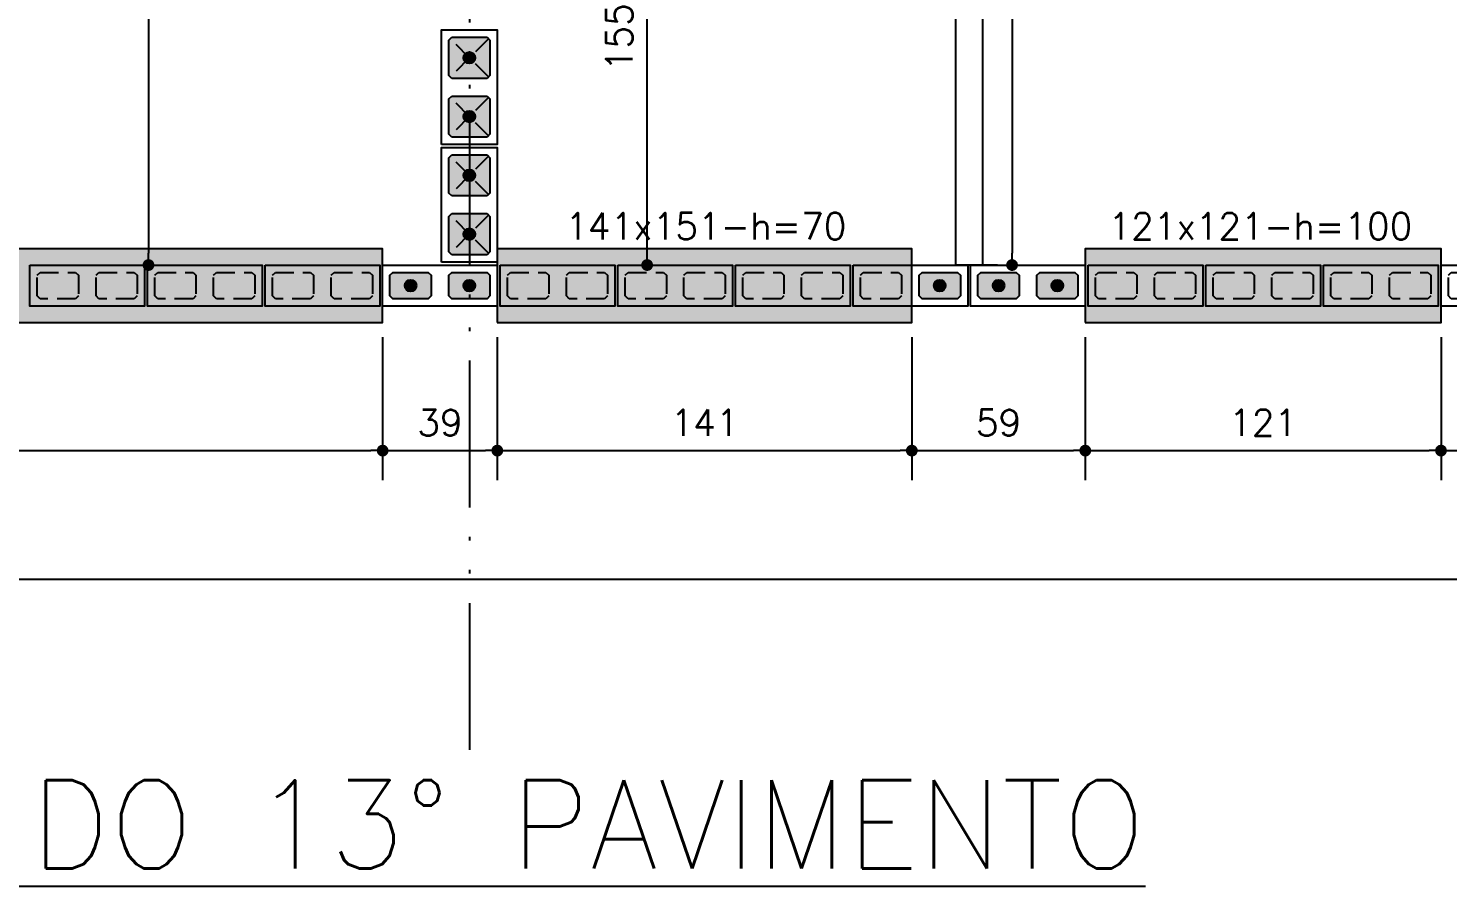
# Model space of a CAD drawing. Extents: x -14651 to 3487, y -4567 to -809.
# Drawn here: x 714 to 1196.8, y -2363.4 to -2069.1 of the extents above; entities that cross this region are included whole.
import ezdxf
from ezdxf.enums import TextEntityAlignment as Align

# ---------------------------------------------------------------- set-up
doc = ezdxf.new("R2010")
doc.units = 0
doc.header["$LTSCALE"] = 25
doc.linetypes.add('DASHED2', pattern=[0.375, 0.25, -0.125])
doc.linetypes.add('ESTILO_TQS_0004', pattern=[3.3, 2, -0.4, 0.05, -0.4, 0.05, -0.4])
for name, color, linetype in [('203', 1, 'DASHED2'), ('213', 252, 'Continuous'), ('241', 2, 'Continuous'), ('ABERTURAS', 53, 'Continuous'), ('ALVENARIA NÃO ESTRUTURAL', 242, 'Continuous'), ('Arranque', 14, 'Continuous'), ('COTA', 1, 'Continuous'), ('EIXOS', 1, 'ESTILO_TQS_0004'), ('FERRO', 5, 'Continuous'), ('T4', 6, 'Continuous'), ('TJANELA', 2, 'Continuous')]:
    doc.layers.add(name, color=color, linetype=linetype)
doc.styles.add('COTA', font='romans.shx')
doc.styles.add('Texto1', font='romans.shx', dxfattribs={"height": 9})
doc.styles.add('Texto4', font='romans.shx', dxfattribs={"height": 30})
doc.dimstyles.new('forma', dxfattribs={"dimscale": 5, "dimtxt": 1.8, "dimasz": 0.8, "dimexe": 2, "dimexo": 1, "dimgap": 1, "dimtad": 1, "dimdec": 1, "dimzin": 9, "dimtxsty": 'COTA', "dimblk1": 'DOT', "dimblk2": 'DOT', "dimsah": 1, "dimcen": 0, "dimdle": 1, "dimclrd": 256, "dimclre": 256, "dimclrt": 2, "dimadec": 0, "dimazin": 0, "dimtfac": 1, "dimtdec": 0, "dimtmove": 0, "dimatfit": 3, "dimfxl": 1, "dimtolj": 1, "dimtzin": 0, "dimarcsym": 0})

# ---------------------------------------------------------------- blocks, each defined once
blk = doc.blocks.new('P4015', base_point=(5842102.11612, -8124149.02973))
blk.add_lwpolyline([(5842082.61612, -8124156.02973), (5842121.61612, -8124156.02973), (5842121.61612, -8124142.02973), (5842082.61612, -8124142.02973), (5842082.61612, -8124156.02973)])
at = {"color": 1, "linetype": 'DASHED2'}
for points in [[(5842085.11612, -8124152.52973), (5842086.11612, -8124153.52973), (5842098.11612, -8124153.52973), (5842099.11612, -8124152.52973), (5842099.11612, -8124145.52973), (5842098.11612, -8124144.52973), (5842086.11612, -8124144.52973), (5842085.11612, -8124145.52973), (5842085.11612, -8124152.52973)], [(5842105.11612, -8124152.52973), (5842106.11612, -8124153.52973), (5842118.11612, -8124153.52973), (5842119.11612, -8124152.52973), (5842119.11612, -8124145.52973), (5842118.11612, -8124144.52973), (5842106.11612, -8124144.52973), (5842105.11612, -8124145.52973), (5842105.11612, -8124152.52973)]]:
    blk.add_lwpolyline(points, dxfattribs=at)
blk = doc.blocks.new('P4020')
blk.add_lwpolyline([(-19.5, -9.5), (19.5, -9.5), (19.5, 9.5), (-19.5, 9.5), (-19.5, -9.5)])
at = {"color": 1, "linetype": 'DASHED2'}
for points in [[(-17, -6), (-16, -7), (-4, -7), (-3, -6), (-3, 6), (-4, 7), (-16, 7), (-17, 6), (-17, -6)], [(3, -6), (4, -7), (16, -7), (17, -6), (17, 6), (16, 7), (4, 7), (3, 6), (3, -6)]]:
    blk.add_lwpolyline(points, dxfattribs=at)
at = {"layer": '203', "color": 253}
for p, q in [((-16.5, 6.5), (-3.5, -6.5)), ((-3.5, 6.5), (-16.5, -6.5)), ((16.5, 6.5), (3.5, -6.5)), ((3.5, 6.5), (16.5, -6.5))]:
    blk.add_line(p, q, dxfattribs=at)
blk = doc.blocks.new('GR-1414')
at = {"layer": '213'}
h = blk.add_hatch(color=256, dxfattribs=at)
h.paths.add_polyline_path([(6, -7), (7, -6), (7, 6), (6, 7), (-6, 7), (-7, 6), (-7, -6), (-6, -7)])
h.paths.add_polyline_path([(2, 0, 1), (-2, 0, 1)], flags=16)
at = {"layer": 'Arranque'}
blk.add_hatch(color=256, dxfattribs=at).paths.add_polyline_path([(2, 0, 1), (-2, 0, 1)])
at = {"layer": '213'}
for p, q in [((-7, 6), (-6, 7)), ((-7, -6), (-7, 6)), ((-6, 7), (6, 7)), ((6, 7), (7, 6)), ((7, 6), (7, -6)), ((-6, -7), (-7, -6)), ((6, -7), (-6, -7)), ((7, -6), (6, -7))]:
    blk.add_line(p, q, dxfattribs=at)
at = {"layer": 'FERRO', "linetype": 'Continuous'}
blk.add_circle((0, 0), 2, dxfattribs=at)
blk = doc.blocks.new('GR-1409')
at = {"layer": '213'}
h = blk.add_hatch(color=256, dxfattribs=at)
h.paths.add_polyline_path([(-6, 4.5), (-7, 3.5), (-7, -3.5), (-6, -4.5), (6, -4.5), (7, -3.5), (7, 3.5), (6, 4.5)])
h.paths.add_polyline_path([(-2, 0, 1), (2, 0, 1)], flags=16)
at = {"layer": 'Arranque'}
blk.add_hatch(color=256, dxfattribs=at).paths.add_polyline_path([(-2, 0, 1), (2, 0, 1)])
at = {"layer": '213'}
blk.add_lwpolyline([(-7, 3.5), (-6, 4.5), (6, 4.5), (7, 3.5), (7, -3.5), (6, -4.5), (-6, -4.5), (-7, -3.5), (-7, 3.5)], dxfattribs=at)
at = {"layer": 'FERRO', "linetype": 'Continuous'}
blk.add_circle((0, 0), 2, dxfattribs=at)
blk = doc.blocks.new('A$C3139355f')
at = {"layer": 'ALVENARIA NÃO ESTRUTURAL'}
for p, q in [((1173.08, -1347.27), (1173.08, -1146.27)), ((1182.08, -1146.27), (1182.08, -1347.27)), ((1182.08, -1347.27), (1173.08, -1347.27))]:
    blk.add_line(p, q, dxfattribs=at)
blk = doc.blocks.new('_Dot')
at = {"color": 0, "linetype": 'ByBlock', "lineweight": -2}
blk.add_line((-0.5, 0), (-1, 0), dxfattribs=at)
at = {"color": 0, "linetype": 'ByBlock', "const_width": 0.5}
blk.add_lwpolyline([(-0.25, 0, 1), (0.25, 0, 1)], format="xyb", close=True, dxfattribs=at)
blk = doc.blocks.new('*D130')
at = {"layer": 'COTA', "lineweight": -2, "transparency": 16777216}
for p, q in [((493.52, -2174.1), (493.52, -2222.73)), ((834.52, -2174.1), (834.52, -2222.73)), ((497.52, -2212.73), (830.52, -2212.73))]:
    blk.add_line(p, q, dxfattribs=at)
at = {"layer": 'Defpoints', "color": 0, "transparency": 16777216}
for p in [(493.52, -2169.1), (834.52, -2169.1), (834.52, -2212.73)]:
    blk.add_point(p, dxfattribs=at)
at = {"layer": 'COTA', "lineweight": -2, "transparency": 16777216, "xscale": 4, "yscale": 4, "zscale": 4, "rotation": 180}
blk.add_blockref('_Dot', (493.52, -2212.73), dxfattribs=at)
at = {"layer": 'COTA', "lineweight": -2, "transparency": 16777216, "xscale": 4, "yscale": 4, "zscale": 4}
blk.add_blockref('_Dot', (834.52, -2212.73), dxfattribs=at)
at = {"layer": 'COTA', "color": 2, "transparency": 16777216, "insert": (664.02, -2203.23), "char_height": 9, "attachment_point": 5, "style": 'COTA'}
blk.add_mtext('\\A1;341 ', dxfattribs=at)
blk = doc.blocks.new('*D131')
at = {"layer": 'COTA', "lineweight": -2, "transparency": 16777216}
for p, q in [((834.52, -2174.1), (834.52, -2222.73)), ((873.52, -2174.1), (873.52, -2222.73)), ((838.52, -2212.73), (869.52, -2212.73))]:
    blk.add_line(p, q, dxfattribs=at)
at = {"layer": 'Defpoints', "color": 0, "transparency": 16777216}
for p in [(834.52, -2169.1), (873.52, -2169.1), (873.52, -2212.73)]:
    blk.add_point(p, dxfattribs=at)
at = {"layer": 'COTA', "lineweight": -2, "transparency": 16777216, "xscale": 4, "yscale": 4, "zscale": 4, "rotation": 180}
blk.add_blockref('_Dot', (834.52, -2212.73), dxfattribs=at)
at = {"layer": 'COTA', "lineweight": -2, "transparency": 16777216, "xscale": 4, "yscale": 4, "zscale": 4}
blk.add_blockref('_Dot', (873.52, -2212.73), dxfattribs=at)
at = {"layer": 'COTA', "color": 2, "transparency": 16777216, "insert": (854.02, -2203.23), "char_height": 9, "attachment_point": 5, "style": 'COTA'}
blk.add_mtext('\\A1;39 ', dxfattribs=at)
blk = doc.blocks.new('*D132')
at = {"layer": 'COTA', "lineweight": -2, "transparency": 16777216}
for p, q in [((873.52, -2174.1), (873.52, -2222.73)), ((1014.52, -2174.1), (1014.52, -2222.73)), ((877.52, -2212.73), (1010.52, -2212.73))]:
    blk.add_line(p, q, dxfattribs=at)
at = {"layer": 'Defpoints', "color": 0, "transparency": 16777216}
for p in [(873.52, -2169.1), (1014.52, -2169.1), (1014.52, -2212.73)]:
    blk.add_point(p, dxfattribs=at)
at = {"layer": 'COTA', "lineweight": -2, "transparency": 16777216, "xscale": 4, "yscale": 4, "zscale": 4, "rotation": 180}
blk.add_blockref('_Dot', (873.52, -2212.73), dxfattribs=at)
at = {"layer": 'COTA', "lineweight": -2, "transparency": 16777216, "xscale": 4, "yscale": 4, "zscale": 4}
blk.add_blockref('_Dot', (1014.52, -2212.73), dxfattribs=at)
at = {"layer": 'COTA', "color": 2, "transparency": 16777216, "insert": (944.02, -2203.23), "char_height": 9, "attachment_point": 5, "style": 'COTA'}
blk.add_mtext('\\A1;141 ', dxfattribs=at)
blk = doc.blocks.new('*D133')
at = {"layer": 'COTA', "lineweight": -2, "transparency": 16777216}
for p, q in [((1014.52, -2174.1), (1014.52, -2222.73)), ((1073.52, -2174.1), (1073.52, -2222.73)), ((1018.52, -2212.73), (1069.52, -2212.73))]:
    blk.add_line(p, q, dxfattribs=at)
at = {"layer": 'Defpoints', "color": 0, "transparency": 16777216}
for p in [(1014.52, -2169.1), (1073.52, -2169.1), (1073.52, -2212.73)]:
    blk.add_point(p, dxfattribs=at)
at = {"layer": 'COTA', "lineweight": -2, "transparency": 16777216, "xscale": 4, "yscale": 4, "zscale": 4, "rotation": 180}
blk.add_blockref('_Dot', (1014.52, -2212.73), dxfattribs=at)
at = {"layer": 'COTA', "lineweight": -2, "transparency": 16777216, "xscale": 4, "yscale": 4, "zscale": 4}
blk.add_blockref('_Dot', (1073.52, -2212.73), dxfattribs=at)
at = {"layer": 'COTA', "color": 2, "transparency": 16777216, "insert": (1044.02, -2203.23), "char_height": 9, "attachment_point": 5, "style": 'COTA'}
blk.add_mtext('\\A1;59 ', dxfattribs=at)
blk = doc.blocks.new('*D134')
at = {"layer": 'COTA', "lineweight": -2, "transparency": 16777216}
for p, q in [((1073.52, -2174.1), (1073.52, -2222.73)), ((1194.52, -2174.1), (1194.52, -2222.73)), ((1077.52, -2212.73), (1190.52, -2212.73))]:
    blk.add_line(p, q, dxfattribs=at)
at = {"layer": 'Defpoints', "color": 0, "transparency": 16777216}
for p in [(1073.52, -2169.1), (1194.52, -2169.1), (1194.52, -2212.73)]:
    blk.add_point(p, dxfattribs=at)
at = {"layer": 'COTA', "lineweight": -2, "transparency": 16777216, "xscale": 4, "yscale": 4, "zscale": 4, "rotation": 180}
blk.add_blockref('_Dot', (1073.52, -2212.73), dxfattribs=at)
at = {"layer": 'COTA', "lineweight": -2, "transparency": 16777216, "xscale": 4, "yscale": 4, "zscale": 4}
blk.add_blockref('_Dot', (1194.52, -2212.73), dxfattribs=at)
at = {"layer": 'COTA', "color": 2, "transparency": 16777216, "insert": (1134.02, -2203.23), "char_height": 9, "attachment_point": 5, "style": 'COTA'}
blk.add_mtext('\\A1;121 ', dxfattribs=at)
blk = doc.blocks.new('*D135')
at = {"layer": 'COTA', "lineweight": -2, "transparency": 16777216}
for p, q in [((1194.52, -2174.1), (1194.52, -2222.73)), ((1288.52, -2174.1), (1288.52, -2222.73)), ((1198.52, -2212.73), (1284.52, -2212.73))]:
    blk.add_line(p, q, dxfattribs=at)
at = {"layer": 'Defpoints', "color": 0, "transparency": 16777216}
for p in [(1194.52, -2169.1), (1288.52, -2169.1), (1288.52, -2212.73)]:
    blk.add_point(p, dxfattribs=at)
at = {"layer": 'COTA', "lineweight": -2, "transparency": 16777216, "xscale": 4, "yscale": 4, "zscale": 4, "rotation": 180}
blk.add_blockref('_Dot', (1194.52, -2212.73), dxfattribs=at)
at = {"layer": 'COTA', "lineweight": -2, "transparency": 16777216, "xscale": 4, "yscale": 4, "zscale": 4}
blk.add_blockref('_Dot', (1288.52, -2212.73), dxfattribs=at)
at = {"layer": 'COTA', "color": 2, "transparency": 16777216, "insert": (1241.52, -2203.23), "char_height": 9, "attachment_point": 5, "style": 'COTA'}
blk.add_mtext('\\A1;94 ', dxfattribs=at)
blk = doc.blocks.new('*D145')
at = {"layer": 'COTA', "lineweight": -2, "transparency": 16777216}
for p, q in [((449.52, -2167.56), (449.52, -2266.48)), ((3258.52, -2168.6), (3258.52, -2266.48)), ((453.52, -2256.48), (3254.52, -2256.48))]:
    blk.add_line(p, q, dxfattribs=at)
at = {"layer": 'Defpoints', "color": 0, "transparency": 16777216}
for p in [(449.52, -2162.56), (3258.52, -2163.6), (3258.52, -2256.48)]:
    blk.add_point(p, dxfattribs=at)
at = {"layer": 'COTA', "lineweight": -2, "transparency": 16777216, "xscale": 4, "yscale": 4, "zscale": 4, "rotation": 180}
blk.add_blockref('_Dot', (449.52, -2256.48), dxfattribs=at)
at = {"layer": 'COTA', "lineweight": -2, "transparency": 16777216, "xscale": 4, "yscale": 4, "zscale": 4}
blk.add_blockref('_Dot', (3258.52, -2256.48), dxfattribs=at)
at = {"layer": 'COTA', "color": 2, "transparency": 16777216, "insert": (1854.02, -2246.98), "char_height": 9, "attachment_point": 5, "style": 'COTA'}
blk.add_mtext('\\A1;2809 ', dxfattribs=at)
blk = doc.blocks.new('*D155')
at = {"layer": 'COTA', "lineweight": -2, "transparency": 16777216}
for p, q in [((793.52, -1959.6), (744.87, -1959.6)), ((754.87, -1963.6), (754.87, -2145.6)), ((759.52, -2149.6), (764.87, -2149.6))]:
    blk.add_line(p, q, dxfattribs=at)
at = {"layer": 'Defpoints', "color": 0, "transparency": 16777216}
for p in [(798.52, -1959.6), (754.52, -2149.6), (754.87, -2149.6)]:
    blk.add_point(p, dxfattribs=at)
at = {"layer": 'COTA', "lineweight": -2, "transparency": 16777216, "xscale": 4, "yscale": 4, "zscale": 4}
for p, rotation in [((754.87, -1959.6), 90), ((754.87, -2149.6), 270)]:
    blk.add_blockref('_Dot', p, dxfattribs=dict(at, rotation=rotation))
at = {"layer": 'COTA', "color": 2, "transparency": 16777216, "insert": (745.37, -2054.6), "char_height": 9, "attachment_point": 5, "rotation": 90, "style": 'COTA'}
blk.add_mtext('\\A1;190 ', dxfattribs=at)
blk = doc.blocks.new('*D165')
at = {"layer": 'COTA', "lineweight": -2, "transparency": 16777216}
for p, q in [((1043.61, -1678.6), (1038.61, -1678.6)), ((1048.61, -1682.6), (1048.61, -2145.6)), ((1043.61, -2149.6), (1038.61, -2149.6))]:
    blk.add_line(p, q, dxfattribs=at)
at = {"layer": 'Defpoints', "color": 0, "transparency": 16777216}
for p in [(1048.61, -1678.6), (1048.61, -2149.6), (1048.61, -2149.6)]:
    blk.add_point(p, dxfattribs=at)
at = {"layer": 'COTA', "lineweight": -2, "transparency": 16777216, "xscale": 4, "yscale": 4, "zscale": 4}
for p, rotation in [((1048.61, -1678.6), 90), ((1048.61, -2149.6), 270)]:
    blk.add_blockref('_Dot', p, dxfattribs=dict(at, rotation=rotation))
at = {"layer": 'COTA', "color": 2, "transparency": 16777216, "insert": (1039.11, -1895.11), "char_height": 9, "attachment_point": 5, "rotation": 90, "style": 'COTA'}
blk.add_mtext('\\A1;471 ', dxfattribs=at)
blk = doc.blocks.new('*D257')
at = {"layer": 'COTA', "lineweight": -2, "transparency": 16777216}
for p, q in [((896.52, -1994.6), (934.49, -1994.6)), ((924.49, -2145.6), (924.49, -1998.6)), ((918.52, -2149.6), (934.49, -2149.6))]:
    blk.add_line(p, q, dxfattribs=at)
at = {"layer": 'Defpoints', "color": 0, "transparency": 16777216}
for p in [(891.52, -1994.6), (924.49, -1994.6), (913.52, -2149.6)]:
    blk.add_point(p, dxfattribs=at)
at = {"layer": 'COTA', "lineweight": -2, "transparency": 16777216, "xscale": 4, "yscale": 4, "zscale": 4}
for p, rotation in [((924.49, -1994.6), 90), ((924.49, -2149.6), 270)]:
    blk.add_blockref('_Dot', p, dxfattribs=dict(at, rotation=rotation))
at = {"layer": 'COTA', "color": 2, "transparency": 16777216, "insert": (914.99, -2072.1), "char_height": 9, "attachment_point": 5, "rotation": 90, "style": 'COTA'}
blk.add_mtext('\\A1;155 ', dxfattribs=at)

msp = doc.modelspace()

# ---------------------------------------------------------------- hatches: boundary and pattern name
at = {"layer": 'ABERTURAS', "transparency": 33554457}
for points in [[(493.52, -2169.1), (834.52, -2169.1), (834.52, -2144.1), (493.52, -2144.1)], [(873.52, -2169.1), (1014.52, -2169.1), (1014.52, -2144.1), (873.52, -2144.1)], [(1073.52, -2169.1), (1194.52, -2169.1), (1194.52, -2144.1), (1073.52, -2144.1)]]:
    msp.add_hatch(color=256, dxfattribs=at).paths.add_polyline_path(points)

# ---------------------------------------------------------------- linework, layer by layer
at = {"layer": 'ABERTURAS'}
for points in [[(493.52, -2169.1), (834.52, -2169.1), (834.52, -2144.1), (493.52, -2144.1)], [(873.52, -2169.1), (1014.52, -2169.1), (1014.52, -2144.1), (873.52, -2144.1)], [(1073.52, -2169.1), (1194.52, -2169.1), (1194.52, -2144.1), (1073.52, -2144.1)]]:
    msp.add_lwpolyline(points, close=True, dxfattribs=at)
at = {"layer": 'EIXOS'}
msp.add_line((864.02, -862.07), (864.02, -2320.64), dxfattribs=at)

# ---------------------------------------------------------------- block references
for name, p in [('GR-1414', (864.02, -2079.1)), ('GR-1414', (864.02, -2099.1)), ('GR-1414', (864.02, -2119.1)), ('GR-1414', (864.02, -2139.1)), ('GR-1409', (844.02, -2156.6)), ('GR-1409', (864.02, -2156.6)), ('GR-1409', (1024.02, -2156.6)), ('GR-1409', (1044.02, -2156.6)), ('GR-1409', (1064.02, -2156.6))]:
    msp.add_blockref(name, p)
at = {"layer": '241', "xscale": -1}
for name, p, rotation in [('P4020', (864.02, -2089.1), 270), ('P4020', (864.02, -2129.1), 270), ('P4015', (734.02, -2156.6), 180), ('P4015', (774.02, -2156.6), 180), ('P4015', (814.02, -2156.6), 180), ('P4015', (854.02, -2156.6), 180), ('P4015', (894.02, -2156.6), 180), ('P4015', (934.02, -2156.6), 180), ('P4015', (974.02, -2156.6), 180), ('P4015', (1014.02, -2156.6), 180), ('P4015', (1054.02, -2156.6), 180), ('P4015', (1094.02, -2156.6), 180), ('P4015', (1134.02, -2156.6), 180), ('P4015', (1174.02, -2156.6), 180), ('P4015', (1214.02, -2156.6), 180)]:
    msp.add_blockref(name, p, dxfattribs=dict(at, rotation=rotation))
at = {"layer": 'ALVENARIA NÃO ESTRUTURAL'}
msp.add_blockref('A$C3139355f', (-143.56, -802.33), dxfattribs=at)

# ---------------------------------------------------------------- texts
at = {"layer": 'T4', "style": 'Texto4'}
msp.add_text('%%UMODULAÇÃO DA 1° FIADA DO 13° PAVIMENTO', height=30, dxfattribs=at).set_placement((196.61, -2354.86))
at = {"layer": 'TJANELA', "style": 'Texto1'}
for s, p in [('141x151-h=70', (944.45, -2140.9)), ('121x121-h=100', (1133.09, -2140.9))]:
    msp.add_text(s, height=9, dxfattribs=at).set_placement(p, align=Align.CENTER)

# ---------------------------------------------------------------- dimensions: what is measured, and where the dimension line sits
at = {"layer": 'COTA'}
dim = msp.add_linear_dim(base=(1048.61, -2149.6), p1=(1048.61, -1678.6), p2=(1048.61, -2149.6), angle=90, dimstyle='forma', override={"dimpost": ' '}, dxfattribs=at)
dim.commit()
dim.dimension.update_dxf_attribs({"geometry": '*D165', "text_midpoint": (1048.61, -1895.11), "dimtype": 128})
for base, p1, p2, override, picture, middle in [((754.87, -2149.6), (798.52, -1959.6), (754.52, -2149.6), {"dimpost": ' ', "dimtmove": 1}, '*D155', (745.37, -2054.6)), ((924.49, -1994.6), (913.52, -2149.6), (891.52, -1994.6), {"dimpost": ' '}, '*D257', (914.99, -2072.1))]:
    dim = msp.add_linear_dim(base=base, p1=p1, p2=p2, angle=90, dimstyle='forma', override=override, dxfattribs=at)
    dim.commit()
    dim.dimension.update_dxf_attribs({"geometry": picture, "text_midpoint": middle})
for base, p1, p2, picture, middle in [((3258.52, -2256.48), (449.52, -2162.56), (3258.52, -2163.6), '*D145', (1854.02, -2246.98)), ((834.52, -2212.73), (493.52, -2169.1), (834.52, -2169.1), '*D130', (664.02, -2203.23)), ((873.52, -2212.73), (834.52, -2169.1), (873.52, -2169.1), '*D131', (854.02, -2203.23)), ((1014.52, -2212.73), (873.52, -2169.1), (1014.52, -2169.1), '*D132', (944.02, -2203.23)), ((1073.52, -2212.73), (1014.52, -2169.1), (1073.52, -2169.1), '*D133', (1044.02, -2203.23)), ((1194.52, -2212.73), (1073.52, -2169.1), (1194.52, -2169.1), '*D134', (1134.02, -2203.23)), ((1288.52, -2212.73), (1194.52, -2169.1), (1288.52, -2169.1), '*D135', (1241.52, -2203.23))]:
    dim = msp.add_linear_dim(base=base, p1=p1, p2=p2, dimstyle='forma', override={"dimpost": ' ', "dimtmove": 1}, dxfattribs=at)
    dim.commit()
    dim.dimension.update_dxf_attribs({"geometry": picture, "text_midpoint": middle})

doc.saveas('drawing.dxf')
